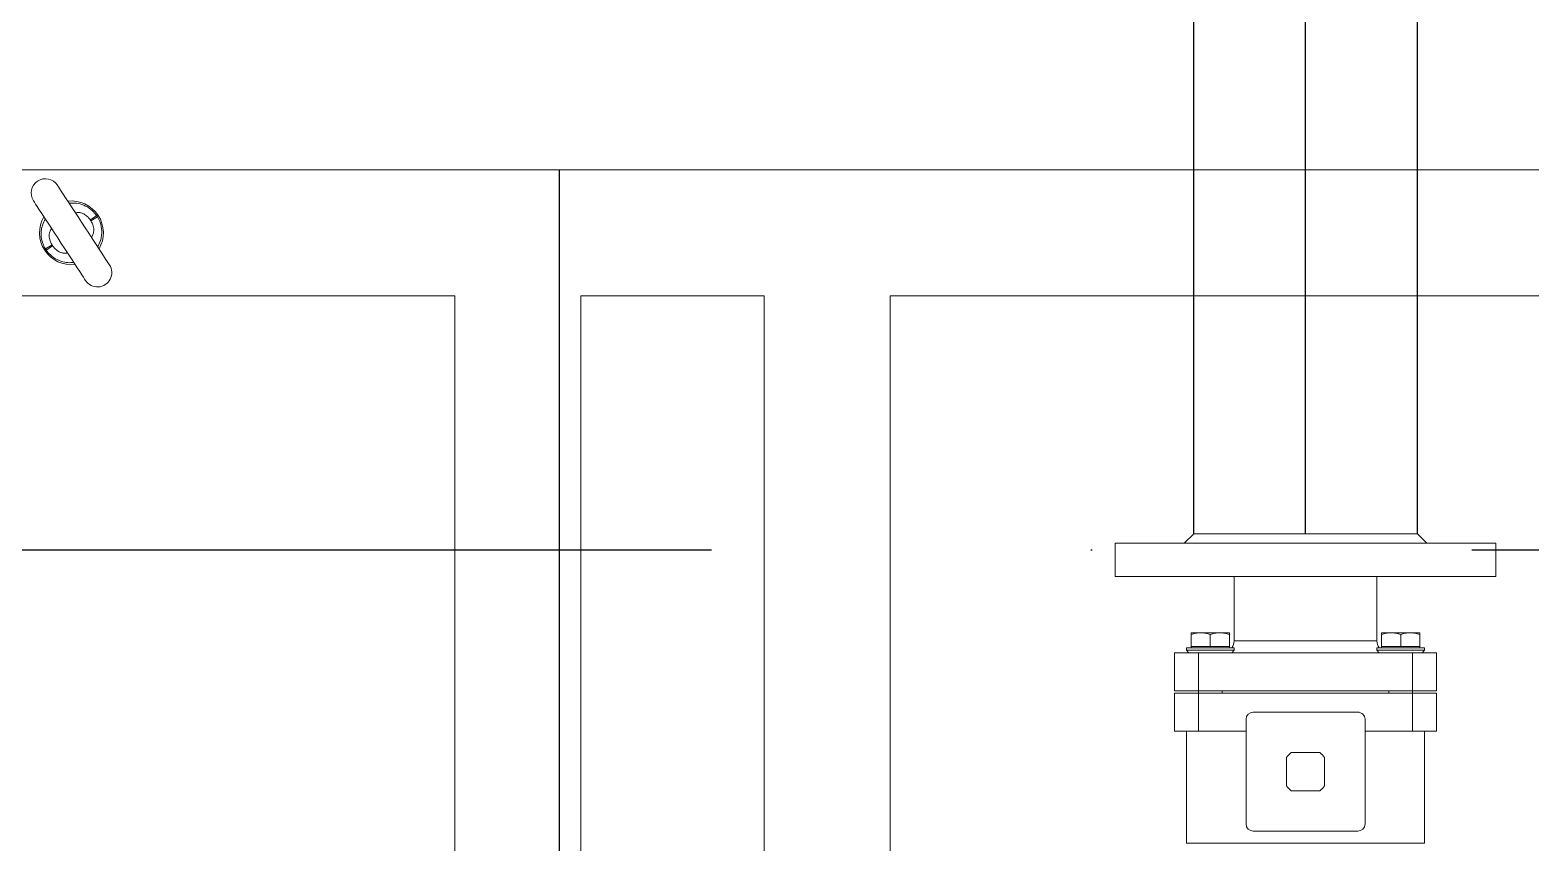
# Model space of a CAD drawing. Extents: x 179183 to 294833, y 947252 to 1004652.
# Drawn here: x 262904 to 264878, y 976166 to 977236 of the extents above; entities that cross this region are included whole.
import ezdxf

# ---------------------------------------------------------------- set-up
doc = ezdxf.new("R2010")
doc.units = 0
doc.header["$LTSCALE"] = 1000
doc.linetypes.add('DASHDOT', pattern=[1, 0.5, -0.25, 0, -0.25])
doc.layers.add('a_shb', color=2, linetype='Continuous')

# ---------------------------------------------------------------- blocks, each defined once
blk = doc.blocks.new('落地式膨胀箱')
at = {"layer": 'a_shb', "color": 1, "linetype": 'DASHDOT'}
for p, q in [((-350, 1950), (-350, -850)), ((-2600, 550), (1900, 550))]:
    blk.add_line(p, q, dxfattribs=at)
at = {"layer": 'a_shb', "linetype": 'Continuous', "lineweight": 15}
for p, q in [((-600, 1550), (-600, -450)), ((-517.07, 1467.07), (-517.07, 618.71)), ((-579.35, 895.59), (-579.6, 895.75)), ((-578.63, 895.11), (-579.35, 895.59)), ((-577.43, 894.33), (-578.63, 895.11)), ((-575.78, 893.26), (-577.43, 894.33)), ((-573.72, 891.91), (-575.78, 893.26)), ((-571.28, 890.31), (-573.72, 891.91)), ((-568.51, 888.5), (-571.28, 890.31)), ((-565.45, 886.51), (-568.51, 888.5)), ((-589.87, 880.03), (-589.62, 879.87)), ((-589.62, 879.87), (-588.9, 879.39)), ((-588.9, 879.39), (-587.7, 878.61)), ((-587.7, 878.61), (-586.05, 877.54)), ((-562.17, 884.36), (-565.45, 886.51)), ((-558.73, 882.11), (-562.17, 884.36)), ((-555.19, 879.8), (-558.73, 882.11)), ((-551.61, 877.46), (-555.19, 879.8)), ((-586.05, 877.54), (-583.99, 876.19)), ((-583.99, 876.19), (-581.55, 874.6)), ((-581.55, 874.6), (-578.78, 872.78)), ((-578.78, 872.78), (-575.72, 870.79)), ((-575.72, 870.79), (-572.44, 868.64)), ((-572.44, 868.64), (-569, 866.39)), ((-548.07, 875.15), (-551.61, 877.46)), ((-544.63, 872.9), (-548.07, 875.15)), ((-541.35, 870.76), (-544.63, 872.9)), ((-538.29, 868.76), (-541.35, 870.76)), ((-535.52, 866.95), (-538.29, 868.76)), ((-569, 866.39), (-565.46, 864.08)), ((-565.46, 864.08), (-561.88, 861.74)), ((-561.88, 861.74), (-558.34, 859.43)), ((-558.34, 859.43), (-554.9, 857.18)), ((-533.08, 865.35), (-535.52, 866.95)), ((-531.02, 864.01), (-533.08, 865.35)), ((-529.37, 862.93), (-531.02, 864.01)), ((-528.17, 862.15), (-529.37, 862.93)), ((-527.45, 861.67), (-528.17, 862.15)), ((-527.2, 861.52), (-527.45, 861.67)), ((-554.9, 857.18), (-551.62, 855.04)), ((-551.62, 855.04), (-548.56, 853.04)), ((-548.56, 853.04), (-545.79, 851.23)), ((-545.79, 851.23), (-543.35, 849.64)), ((-543.35, 849.64), (-541.29, 848.29)), ((-541.29, 848.29), (-539.64, 847.21)), ((-539.64, 847.21), (-538.44, 846.43)), ((-538.44, 846.43), (-537.72, 845.96)), ((-537.72, 845.96), (-537.47, 845.8)), ((-517.07, 618.71), (-3.16, 618.71)), ((-517.07, 535.78), (-10.1, 535.78)), ((-517.07, 535.78), (-517.07, 415.29)), ((-517.07, 415.29), (-10.1, 415.29)), ((-517.07, 332.36), (-3.16, 332.36)), ((-517.07, 332.36), (-517.07, -367.07)), ((-332.43, 184.5), (-354.34, 184.5)), ((-354.34, 184.5), (-354.34, 59.32)), ((-332.43, 184.5), (-332.43, 59.32)), ((-354.34, 139.12), (-360.6, 132.86)), ((-257.33, 145.38), (-282.36, 145.38)), ((-282.36, 129.73), (-282.36, 145.38)), ((-257.33, 129.73), (-257.33, 145.38)), ((-230.73, 145.38), (-255.76, 145.38)), ((-255.76, 129.73), (-255.76, 145.38)), ((-230.73, 129.73), (-230.73, 145.38)), ((-360.6, -14.22), (-360.6, 132.86)), ((-295.5, 134.42), (-295.5, 128.17)), ((-286.43, 134.42), (-294.39, 134.42)), ((-285.49, 134.42), (-286.43, 134.42)), ((-286.43, 134.42), (-286.43, 128.17)), ((-283.93, 137.55), (-285.49, 137.55)), ((-285.49, 137.55), (-285.49, 115.93)), ((-282.36, 135.99), (-283.93, 137.55)), ((-283.93, 137.55), (-283.93, 115.93)), ((-257.33, 129.73), (-282.36, 129.73)), ((-282.36, -11.1), (-282.36, 129.73)), ((-255.76, 129.73), (-257.33, 129.73)), ((-257.33, -11.1), (-257.33, 129.73)), ((-230.73, 129.73), (-255.76, 129.73)), ((-255.76, -11.1), (-255.76, 129.73)), ((-157.18, 137.55), (-230.73, 137.55)), ((-230.73, 98.44), (-230.73, 129.73)), ((-157.18, -18.92), (-157.18, 137.55)), ((-295.5, 128.17), (-295.5, 115.65)), ((-286.43, 121.91), (-294.39, 121.91)), ((-286.43, 128.17), (-286.43, 121.91)), ((-286.43, 121.91), (-286.43, 115.65)), ((-295.5, 109.39), (-295.5, 115.65)), ((-286.43, 109.39), (-294.39, 109.39)), ((-286.43, 115.65), (-286.43, 109.39)), ((-286.43, 109.39), (-285.49, 109.39)), ((-285.49, 115.93), (-285.49, 106.26)), ((-283.93, 115.93), (-283.93, 106.26)), ((-257.33, 114.08), (-255.76, 114.08)), ((-290.18, 106.26), (-332.43, 106.26)), ((-290.18, 12.38), (-290.18, 106.26)), ((-285.49, 106.26), (-283.93, 106.26)), ((-283.93, 106.26), (-282.36, 107.82)), ((-243.24, 93.74), (-243.24, 24.89)), ((-169.7, 98.44), (-238.55, 98.44)), ((-165.01, 24.89), (-165.01, 93.74)), ((-194.74, 71.84), (-213.51, 71.84)), ((-354.34, 59.32), (-354.34, -65.86)), ((-332.43, 59.32), (-332.43, -65.86)), ((-216.64, 68.71), (-216.64, 49.93)), ((-191.61, 49.93), (-191.61, 68.71)), ((-213.51, 46.8), (-194.74, 46.8)), ((-238.55, 20.2), (-169.7, 20.2)), ((-230.73, -11.1), (-230.73, 20.2)), ((-332.43, 12.38), (-290.18, 12.38)), ((-283.93, 12.38), (-285.49, 12.38)), ((-285.49, 12.38), (-285.49, -9.25)), ((-282.36, 10.81), (-283.93, 12.38)), ((-283.93, 12.38), (-283.93, -9.25)), ((-295.5, 9.25), (-295.5, 2.99)), ((-295.5, 2.99), (-295.5, -9.53)), ((-286.43, 9.25), (-294.39, 9.25)), ((-285.49, 9.25), (-286.43, 9.25)), ((-286.43, 9.25), (-286.43, 2.99)), ((-286.43, 2.99), (-286.43, -3.27)), ((-255.76, 4.55), (-257.33, 4.55)), ((-295.5, -15.79), (-295.5, -9.53)), ((-286.43, -3.27), (-294.39, -3.27)), ((-286.43, -3.27), (-286.43, -9.53)), ((-286.43, -9.53), (-286.43, -15.79)), ((-285.49, -9.25), (-285.49, -18.92)), ((-283.93, -9.25), (-283.93, -18.92)), ((-360.6, -14.22), (-354.34, -20.48)), ((-286.43, -15.79), (-294.39, -15.79)), ((-286.43, -15.79), (-285.49, -15.79)), ((-285.49, -18.92), (-283.93, -18.92)), ((-283.93, -18.92), (-282.36, -17.35)), ((-257.33, -11.1), (-282.36, -11.1)), ((-282.36, -26.74), (-282.36, -11.1)), ((-257.33, -11.1), (-255.76, -11.1)), ((-257.33, -26.74), (-257.33, -11.1)), ((-230.73, -11.1), (-255.76, -11.1)), ((-255.76, -26.74), (-255.76, -11.1)), ((-230.73, -26.74), (-230.73, -11.1)), ((-230.73, -18.92), (-157.18, -18.92)), ((-257.33, -26.74), (-282.36, -26.74)), ((-230.73, -26.74), (-255.76, -26.74)), ((-354.34, -65.86), (-332.43, -65.86))]:
    blk.add_line(p, q, dxfattribs=at)
at = {"layer": 'a_shb'}
for p, q in [((-360.6, 132.86), (-915.58, 132.86)), ((-360.6, 59.32), (-971.07, 59.32)), ((-360.6, -14.22), (-1043.2, -14.22))]:
    blk.add_line(p, q, dxfattribs=at)
at = {"layer": 'a_shb', "linetype": 'Continuous', "lineweight": 15}
for centre, radius, start, end in [((-584.73, 887.89), 9.39, 56.84238, 236.84238), ((-558.53, 870.77), 20.98, 56.84238, 120.26608), ((-558.53, 870.77), 20.98, 353.41868, 56.84238), ((-701.78, 975.41), 176.92, 328.69298, 330.36354), ((-405.18, 781.63), 176.91, 143.32102, 144.99166), ((-558.53, 870.77), 20.98, 173.41868, 300.26608), ((-532.34, 853.66), 9.39, 236.84238, 56.84238), ((-711.91, 959.92), 176.93, 323.32154, 324.99198), ((-415.26, 766.11), 176.95, 148.69316, 150.36335), ((-290.18, 114.08), 7.82, 270, 306.8699), ((-238.55, 93.74), 4.69, 90, 180), ((-169.7, 93.74), 4.69, 0, 90), ((-204.13, 59.32), 15.65, 126.8699, 143.1301), ((-204.13, 59.32), 15.65, 36.8699, 53.1301), ((-204.13, 59.32), 15.65, 216.8699, 233.1301), ((-204.13, 59.32), 15.65, 306.8699, 323.1301), ((-238.55, 24.89), 4.69, 180, 270), ((-169.7, 24.89), 4.69, 270, 0), ((-290.18, 4.55), 7.82, 53.1301, 90)]:
    blk.add_arc(centre, radius, start, end, dxfattribs=at)
for points, knots in [([(-567.65, 887.94), (-566.35, 888.63), (-564.14, 889.82), (-560.55, 890.58), (-556.46, 890.83), (-552.07, 890.08), (-549.17, 888.54), (-548.01, 887.93)], [0, 0, 0, 0, 0.218081, 0.374096, 0.530048, 0.812011, 1, 1, 1, 1]), ([(-550.62, 883.48), (-551.27, 883.85), (-552.83, 884.74), (-555.37, 885.5), (-557.41, 885.48), (-559.18, 885.12), (-560.4, 884.54), (-561.18, 884.02), (-561.41, 883.86)], [0, 0, 0, 0, 0.17582, 0.423722, 0.618616, 0.675423, 0.904589, 1, 1, 1, 1]), ([(-550.08, 883.12), (-550.17, 883.18), (-550.35, 883.31), (-550.53, 883.42), (-550.62, 883.48)], [0, 0, 0, 0, 0.506036, 1, 1, 1, 1]), ([(-545.39, 873.4), (-545.35, 873.63), (-545.19, 874.47), (-545.13, 875.8), (-545.48, 877.65), (-546.34, 879.6), (-548.05, 881.61), (-549.46, 882.66), (-550.08, 883.12)], [0, 0, 0, 0, 0.080974, 0.300946, 0.380875, 0.586582, 0.819009, 1, 1, 1, 1]), ([(-548.01, 887.93), (-547.85, 887.83), (-547.53, 887.63), (-547.21, 887.41), (-547.05, 887.3)], [0, 0, 0, 0, 0.493969, 1, 1, 1, 1]), ([(-547.05, 887.3), (-546, 886.46), (-543.49, 884.47), (-540.69, 880.26), (-539.18, 875.55), (-538.8, 871.82), (-539.04, 869.91), (-539.12, 869.3)], [0, 0, 0, 0, 0.193597, 0.457647, 0.710886, 0.907332, 1, 1, 1, 1]), ([(-570.02, 854.24), (-571.07, 855.08), (-573.58, 857.08), (-576.38, 861.28), (-577.89, 866), (-578.27, 869.72), (-578.03, 871.63), (-577.95, 872.24)], [0, 0, 0, 0, 0.193599, 0.457648, 0.710886, 0.907331, 1, 1, 1, 1]), ([(-571.68, 868.14), (-571.72, 867.92), (-571.88, 867.08), (-571.94, 865.75), (-571.59, 863.89), (-570.73, 861.95), (-569.02, 859.93), (-567.61, 858.88), (-566.99, 858.42)], [0, 0, 0, 0, 0.080974, 0.300961, 0.380875, 0.58658, 0.819007, 1, 1, 1, 1]), ([(-569.06, 853.62), (-569.22, 853.72), (-569.55, 853.92), (-569.86, 854.13), (-570.02, 854.24)], [0, 0, 0, 0, 0.5000275, 1, 1, 1, 1]), ([(-549.42, 853.61), (-550.72, 852.91), (-552.93, 851.72), (-556.52, 850.97), (-560.61, 850.71), (-565, 851.47), (-567.9, 853), (-569.06, 853.62)], [0, 0, 0, 0, 0.2180816, 0.3740965, 0.5300485, 0.8120125, 1, 1, 1, 1]), ([(-566.99, 858.42), (-566.9, 858.36), (-566.72, 858.24), (-566.54, 858.12), (-566.45, 858.06)], [0, 0, 0, 0, 0.499987, 1, 1, 1, 1]), ([(-566.45, 858.06), (-565.8, 857.69), (-564.24, 856.8), (-561.7, 856.05), (-559.66, 856.06), (-557.89, 856.43), (-556.67, 857), (-555.89, 857.53), (-555.66, 857.68)], [0, 0, 0, 0, 0.175819, 0.423722, 0.618616, 0.675423, 0.90459, 1, 1, 1, 1]), ([(-295.5, 128.17), (-295.5, 128.31), (-295.49, 129.44), (-295.25, 131.56), (-294.68, 133.46), (-294.39, 134.42)], [0, 0, 0, 0, 0.070092, 0.53079, 1, 1, 1, 1]), ([(-294.39, 134.42), (-294.85, 134.42), (-295.45, 134.42), (-295.49, 134.42), (-295.5, 134.42)], [0, 0, 0, 0, 0.785628, 1, 1, 1, 1]), ([(-294.39, 121.91), (-294.7, 122.92), (-295.33, 124.97), (-295.45, 127.1), (-295.5, 128.17)], [0, 0, 0, 0, 0.495458, 1, 1, 1, 1]), ([(-295.5, 115.65), (-295.5, 115.8), (-295.49, 116.92), (-295.25, 119.04), (-294.68, 120.94), (-294.39, 121.91)], [0, 0, 0, 0, 0.07008, 0.530781, 1, 1, 1, 1]), ([(-294.39, 109.39), (-294.7, 110.4), (-295.33, 112.46), (-295.45, 114.58), (-295.5, 115.65)], [0, 0, 0, 0, 0.495452, 1, 1, 1, 1]), ([(-295.5, 109.39), (-295.49, 109.39), (-295.45, 109.39), (-294.85, 109.39), (-294.39, 109.39)], [0, 0, 0, 0, 0.214372, 1, 1, 1, 1]), ([(-295.5, 2.99), (-295.5, 3.14), (-295.49, 4.26), (-295.25, 6.38), (-294.68, 8.28), (-294.39, 9.25)], [0, 0, 0, 0, 0.070092, 0.530787, 1, 1, 1, 1]), ([(-294.39, 9.25), (-294.85, 9.25), (-295.45, 9.25), (-295.49, 9.25), (-295.5, 9.25)], [0, 0, 0, 0, 0.785628, 1, 1, 1, 1]), ([(-294.39, -3.27), (-294.7, -2.26), (-295.33, -0.2), (-295.45, 1.92), (-295.5, 2.99)], [0, 0, 0, 0, 0.495458, 1, 1, 1, 1]), ([(-295.5, -9.53), (-295.5, -9.38), (-295.49, -8.26), (-295.25, -6.14), (-294.68, -4.23), (-294.39, -3.27)], [0, 0, 0, 0, 0.070075, 0.530784, 1, 1, 1, 1]), ([(-294.39, -15.79), (-294.7, -14.77), (-295.33, -12.72), (-295.45, -10.6), (-295.5, -9.53)], [0, 0, 0, 0, 0.495452, 1, 1, 1, 1]), ([(-295.5, -15.79), (-295.49, -15.79), (-295.45, -15.79), (-294.85, -15.79), (-294.39, -15.79)], [0, 0, 0, 0, 0.214372, 1, 1, 1, 1])]:
    blk.add_open_spline(points, degree=3, knots=knots, dxfattribs=at)

msp = doc.modelspace()

# ---------------------------------------------------------------- block references
at = {"layer": 'a_shb', "xscale": -2, "yscale": 2, "zscale": 2, "rotation": 90.00000000011126}
msp.add_blockref('落地式膨胀箱', (264700.2, 975851.7), dxfattribs=at)

doc.saveas('drawing.dxf')
